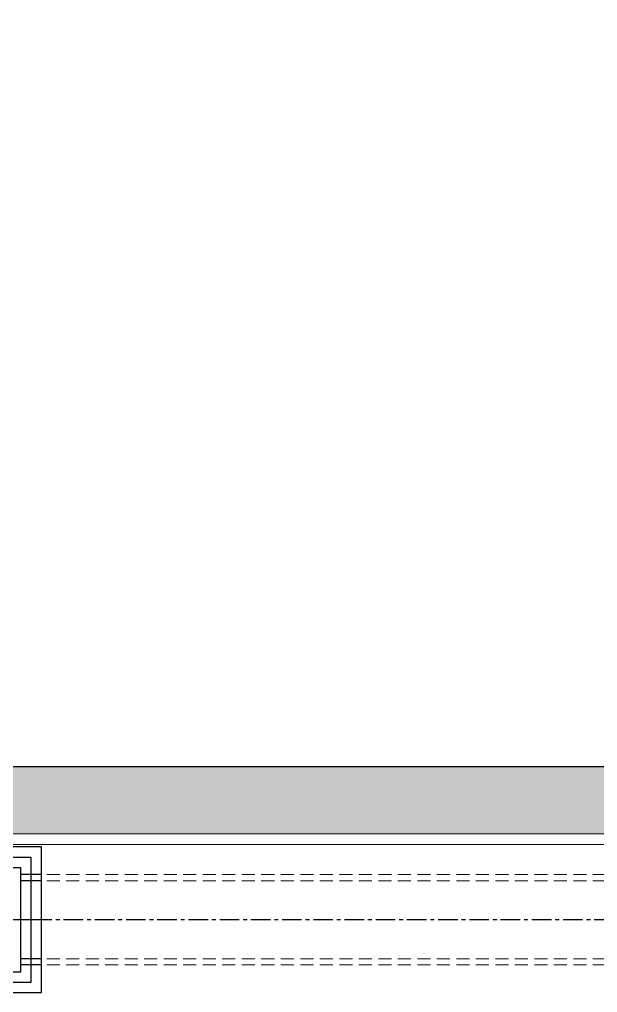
# Model space of a CAD drawing. Header units: millimetres. Extents: x -157642 to 241542, y -22875 to 31024.
# Drawn here: x -21275 to -10163, y 12275 to 30990 of the extents above; entities that cross this region are included whole.
import ezdxf

# ---------------------------------------------------------------- set-up
doc = ezdxf.new("R2010")
doc.units = ezdxf.units.MM
doc.header["$LTSCALE"] = 100
doc.header["$MEASUREMENT"] = 0
for name, pattern in [('CENTERX2', [4, 2.5, -0.5, 0.5, -0.5]), ('DASHED2', [0.375, 0.25, -0.125]), ('DASHEDX2', [1.5, 1, -0.5])]:
    doc.linetypes.add(name, pattern=pattern)
for name, color, linetype in [('00-Mepduong', 3, 'Continuous'), ('8', 8, 'Continuous'), ('L1-DRAINAGE-TRANS_PIPE', 230, 'CENTERX2')]:
    doc.layers.add(name, color=color, linetype=linetype)
for name, color, linetype, lineweight in [('3.Curb', 6, 'Continuous', 15), ('ARC_HATCH', 8, 'Continuous', 0), ('pipe', 23, 'DASHED2', 0)]:
    doc.layers.add(name, color=color, linetype=linetype, lineweight=lineweight)
doc.layers.add('4', color=4, linetype='DASHEDX2', transparency=0.1)

# ---------------------------------------------------------------- blocks, each defined once
blk = doc.blocks.new('d1500')
at = {"layer": '4', "ltscale": 3}
for points in [[(-0.8, -2.6), (1.4, -2.6), (1.4, 0.2), (-0.8, 0.2)], [(-0.6, -2.4), (1.2, -2.4), (1.2, 0), (-0.6, 0)]]:
    blk.add_lwpolyline(points, close=True, dxfattribs=at)
at = {"layer": '8', "ltscale": 1.5}
for p, q in [((1.4, -0.33), (1, -0.33)), ((1.4, -0.45), (1, -0.45)), ((1.4, -1.95), (1, -1.95)), ((1.4, -2.07), (1, -2.07))]:
    blk.add_line(p, q, dxfattribs=at)
at = {"layer": '8', "ltscale": 3}
blk.add_line((1.4, -1.2), (-0.8, -1.2), dxfattribs=at)
at = {"layer": '8', "ltscale": 1.5}
blk.add_lwpolyline([(-0.4, -2.2), (1, -2.2), (1, -0.2), (-0.4, -0.2)], close=True, dxfattribs=at)

msp = doc.modelspace()

# ---------------------------------------------------------------- hatches: boundary and pattern name
at = {"layer": 'ARC_HATCH'}
h = msp.add_hatch(dxfattribs=at)
h.set_pattern_fill('ANGLE', color=256, scale=100, angle=33.965, style=0)
h.set_pattern_definition([(44.8, (-68750, -5000), (-492.187, 495.6352), [508, -190.5]), (134.8, (-68750, -5000), (-495.6352, -492.187), [508, -190.5])])
edge = h.paths.add_edge_path()
edge.add_line((143596, 16625), (-30340, 16625))
edge.add_arc((-25880, 23625), 8300, 237.4981, 270)
edge.add_line((-25880, 15325), (138719, 15325))
edge.add_arc((138719, 25125), 9800, 270, 299.8482)

# ---------------------------------------------------------------- linework, layer by layer
at = {"layer": '00-Mepduong'}
msp.add_line((-30340, 16625), (143596, 16625), dxfattribs=at)
at = {"layer": '3.Curb', "flags": 128}
for points in [[(-34403, 30366), (-34380, 23596, 0.413215), (-25880, 15125), (138719, 15125, 0.414214), (148719, 25125), (148719, 30990)], [(-34203, 30366), (-34180, 23597, 0.413215), (-25880, 15325), (138719, 15325, 0.414214), (148519, 25125), (148519, 30990)]]:
    msp.add_lwpolyline(points, format="xyb", dxfattribs=at)
at = {"layer": 'L1-DRAINAGE-TRANS_PIPE', "ltscale": 1.5}
msp.add_lwpolyline([(-251, 13675), (-21251, 13675)], dxfattribs=at)
at = {"layer": 'pipe', "ltscale": 10}
for points in [[(-251, 14545), (-21251, 14545)], [(-251, 14425), (-21251, 14425)], [(-251, 12925), (-21251, 12925)], [(-251, 12805), (-21251, 12805)]]:
    msp.add_lwpolyline(points, dxfattribs=at)

# ---------------------------------------------------------------- block references
at = {"xscale": 999.9999999999995, "yscale": 999.9999999999995, "zscale": 999.9999999999995, "rotation": 1.903093957980094e-07}
msp.add_blockref('d1500', (-22251, 14875), dxfattribs=at)

doc.saveas('drawing.dxf')
